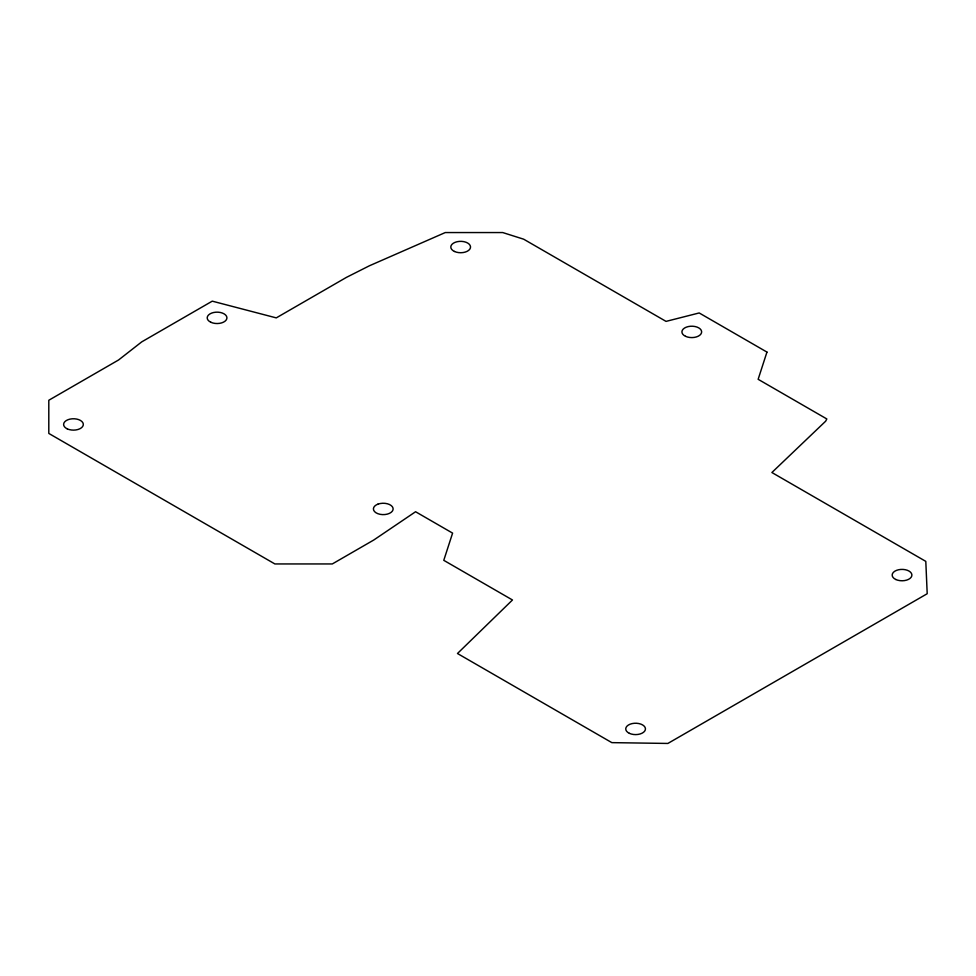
<?xml version="1.0" encoding="UTF-8"?>
<svg xmlns="http://www.w3.org/2000/svg" width="976" height="976" viewBox="0 0 976 976"><rect width="100%" height="100%" fill="white"/><g stroke="black" fill="none" stroke-linecap="round" stroke-linejoin="round"><path stroke-width="1.46" d="M766.953 352.08L758.145 379.298L826.831 418.96L825.647 421.205L771.894 472.518L925.797 561.371L927.2 593.725L667.877 743.444L611.842 742.638L457.476 653.505L512.473 599.984L443.775 560.334L452.596 533.116L415.581 511.741L373.759 540.021L332.316 563.945L274.878 563.945L48.8 433.429L48.8 400.258L118.547 359.998L141.74 341.868L212.256 301.157L276.269 317.883L346.431 277.379L369.392 265.789L445.276 232.556L502.713 232.556L523.673 239.193L666.035 321.385L699.182 312.954L766.953 352.08M377.895 504.165L376.285 504.909A9.87 5.697 0 0 0 380.054 514.315A9.87 5.697 0 0 0 393.06 508.24A9.87 5.697 0 0 0 377.895 504.165M210.865 322.275A9.87 5.697 0 0 0 226.81 318.737A9.87 5.697 0 0 0 213.537 312.527A9.87 5.697 0 0 0 210.865 322.275M67.259 428.867A9.87 5.697 0 0 0 83.204 425.329A9.87 5.697 0 0 0 69.93 419.131A9.87 5.697 0 0 0 67.259 428.867M454.462 251.466A9.87 5.697 0 0 0 470.408 247.928A9.87 5.697 0 0 0 457.134 241.719A9.87 5.697 0 0 0 454.462 251.466M685.579 336.33A9.87 5.697 0 0 0 701.524 332.792A9.87 5.697 0 0 0 688.251 326.582A9.87 5.697 0 0 0 685.579 336.33M629.386 733.342A9.87 5.697 0 0 0 645.331 729.816A9.87 5.697 0 0 0 632.058 723.606A9.87 5.697 0 0 0 629.386 733.342M895.834 579.512A9.87 5.697 0 0 0 911.779 575.974A9.87 5.697 0 0 0 898.506 569.764A9.87 5.697 0 0 0 895.834 579.512"/></g></svg>
